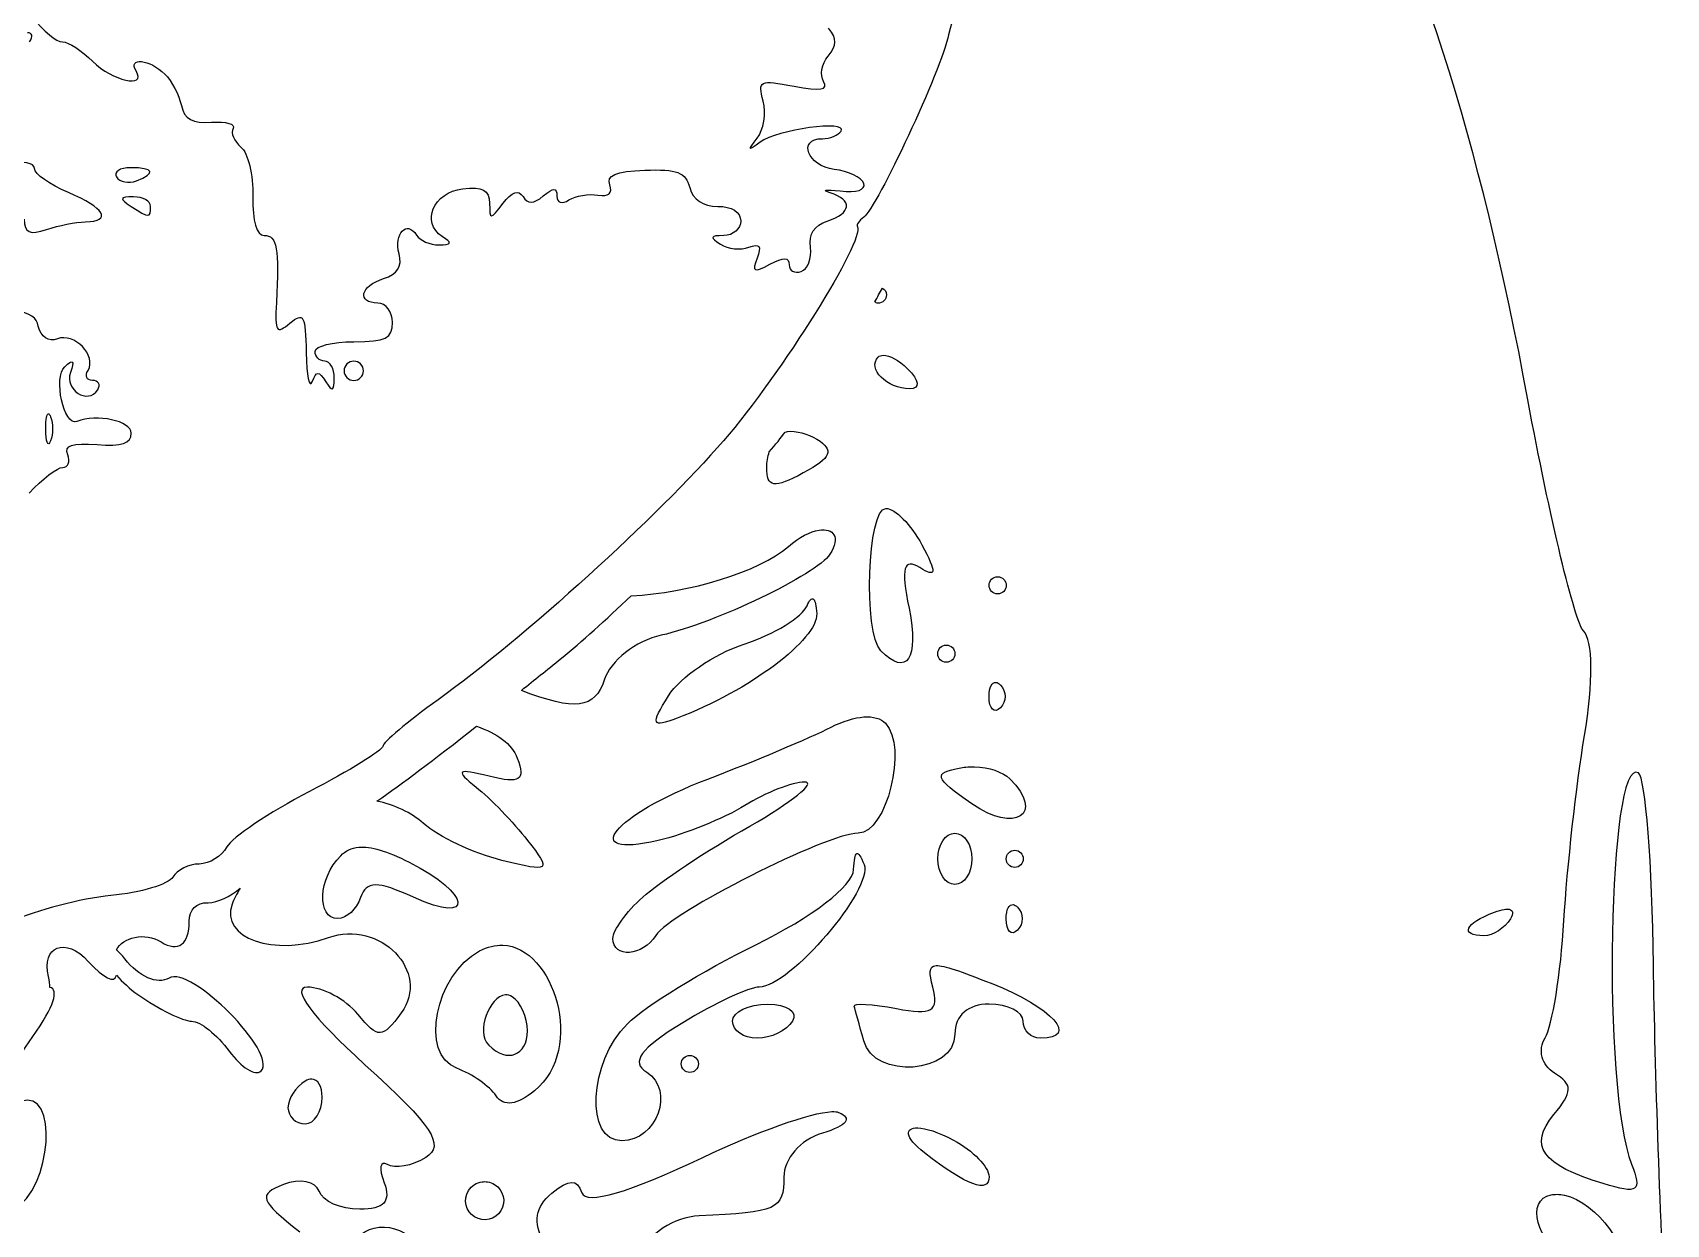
# Model space of a CAD drawing. Extents: x 3 to 91, y 4 to 114.
# Drawn here: x 75.3 to 89.6, y 37.19 to 47.62 of the extents above; entities that cross this region are included whole.
import ezdxf

# ---------------------------------------------------------------- set-up
doc = ezdxf.new("R2010")
doc.units = 0
doc.layers.add('Layer_1', color=7, linetype='CONTINUOUS')

msp = doc.modelspace()

# ---------------------------------------------------------------- linework, layer by layer
at = {"layer": 'Layer_1', "color": 7}
for points in [[(76.161759, 46.441928)], [(76.187595, 46.186647)], [(82.741203, 45.388246)], [(82.747921, 44.800167)], [(78.114095, 44.748492)], [(75.443973, 44.286505)], [(81.910244, 44.133026)], [(82.771175, 43.459682)], [(82.185681, 43.268479)], [(83.748892, 42.86075)], [(82.136588, 42.664382)], [(83.299823, 42.262337)], [(83.734941, 41.936259)], [(82.577389, 41.633436)], [(79.187931, 41.551788)], [(83.54787, 41.197804)], [(83.374755, 40.615927)], [(78.157503, 40.493454)], [(83.898755, 40.466583)], [(82.51641, 40.437127)], [(83.884801, 39.990643)], [(88.226137, 39.949818)], [(79.417375, 39.635625)], [(83.210941, 39.456309)], [(79.441145, 39.199475)], [(81.737646, 39.119378)], [(81.055, 38.670827)], [(77.746158, 38.463603)], [(82.297301, 38.17835)], [(83.04971, 38.03624)], [(79.237024, 37.563916)], [(88.594074, 37.450228)]]:
    msp.add_lwpolyline(points, close=True, dxfattribs=at)
for points in [[(83.54787, 41.197804), (83.54787, 41.197286)], [(78.157503, 40.493454), (78.157503, 40.492936)]]:
    msp.add_lwpolyline(points, dxfattribs=at)
for points in [[(88.389435, 44.410529), (87.967557, 46.696036), (87.440846, 48.341517), (86.570425, 50.092868)], [(75.304964, 47.755026), (75.396536, 47.638657), (75.513387, 47.543153), (75.564896, 47.543153)], [(83.451236, 47.881634), (83.410233, 47.881634), (83.351139, 47.757537), (83.319979, 47.606198)], [(75.277574, 47.542637), (75.310687, 47.596215), (75.299426, 47.62325), (75.258971, 47.62325)], [(82.265778, 47.419645), (82.344129, 47.514025), (82.344785, 47.571125), (82.268879, 47.662525)], [(75.564896, 47.543153), (75.616402, 47.543153), (75.734798, 47.466754), (75.827929, 47.373653)], [(83.319979, 47.606198), (83.257108, 47.300887), (82.69402, 46.090797), (82.57687, 46.009395)], [(75.827929, 47.373653), (75.999874, 47.201655), (76.304594, 47.133885), (76.208783, 47.288904)], [(76.208783, 47.288904), (76.131824, 47.413385), (76.329634, 47.392332), (76.459931, 47.262033)], [(82.225472, 47.196403), (82.191452, 47.251455), (82.209491, 47.351846), (82.265778, 47.419645)], [(76.459931, 47.262033), (76.521439, 47.200533), (76.586653, 47.076399), (76.605142, 46.986597)], [(81.697337, 47.024321), (81.649855, 47.205862), (81.664579, 47.212797), (81.96709, 47.156097)], [(81.96709, 47.156097), (82.203543, 47.111797), (82.271181, 47.122405), (82.225472, 47.196403)], [(76.605142, 46.986597), (76.629563, 46.867857), (76.702064, 46.828037), (76.870242, 46.839838)], [(81.645145, 46.700828), (81.701403, 46.773096), (81.724967, 46.918681), (81.697337, 47.024321)], [(76.870242, 46.839838), (76.997535, 46.848728), (77.082175, 46.824174), (77.058344, 46.785577)], [(77.058344, 46.785577), (77.034505, 46.747016), (77.065197, 46.673695), (77.126557, 46.622795)], [(82.378951, 46.763354), (82.44039, 46.862745), (81.817564, 46.776531), (81.66995, 46.66517)], [(82.215137, 46.696177), (82.282235, 46.696177), (82.356181, 46.726556), (82.378951, 46.763354)], [(77.126557, 46.622795), (77.187908, 46.571886), (77.23516, 46.377465), (77.231461, 46.190264)], [(81.66995, 46.66517), (81.563378, 46.584771), (81.55929, 46.590558), (81.645145, 46.700828)], [(82.319523, 46.426942), (82.086975, 46.454472), (81.993242, 46.696177), (82.215137, 46.696177)], [(75.31995, 46.435726), (75.31995, 46.485828), (75.219067, 46.502401), (75.082238, 46.475001)], [(75.616572, 46.224888), (75.453588, 46.292986), (75.31995, 46.387927), (75.31995, 46.435726)], [(76.161759, 46.441928), (76.06626, 46.441928), (76.010467, 46.405572), (76.037219, 46.361312)], [(76.037219, 46.361312), (76.064741, 46.316714), (76.143524, 46.301524), (76.211884, 46.327723)], [(76.211884, 46.327723), (76.386901, 46.394872), (76.366192, 46.441928), (76.161759, 46.441928)], [(80.354783, 46.292065), (80.322866, 46.375245), (80.405752, 46.410025), (80.66071, 46.420224)], [(80.66071, 46.420224), (80.943065, 46.431495), (81.019096, 46.40218), (81.053965, 46.268811)], [(82.57687, 46.304985), (82.559804, 46.357116), (82.443988, 46.412242), (82.319523, 46.426942)], [(75.764368, 45.967538), (76.003938, 45.97193), (75.935384, 46.091678), (75.616572, 46.224888)], [(76.187595, 46.186647), (76.060974, 46.185589), (76.057883, 46.173551), (76.16641, 46.103447)], [(76.335908, 46.103447), (76.335908, 46.150048), (76.269087, 46.187327), (76.187595, 46.186647)], [(77.231461, 46.190264), (77.227175, 45.970874), (77.26246, 45.849716), (77.33068, 45.849716)], [(78.888724, 45.839898), (78.696946, 45.961437), (78.810661, 46.227843), (79.067008, 46.257442)], [(79.067008, 46.257442), (79.243969, 46.277868), (79.300135, 46.248076), (79.302135, 46.130836)], [(79.420992, 46.13032), (79.498501, 46.232518), (79.55644, 46.25183), (79.59514, 46.18923)], [(79.59514, 46.18923), (79.637198, 46.12093), (79.685771, 46.122507), (79.77239, 46.194397)], [(79.77239, 46.194397), (79.863764, 46.270208), (79.891765, 46.269891), (79.891762, 46.193365)], [(79.891762, 46.193365), (79.891765, 46.134464), (79.935291, 46.120576), (79.997701, 46.159774)], [(79.997701, 46.159774), (80.055907, 46.195873), (80.170302, 46.215551), (80.251431, 46.202149)], [(80.251431, 46.202149), (80.345943, 46.186618), (80.382845, 46.218977), (80.354783, 46.292065)], [(81.053965, 46.268811), (81.081564, 46.163311), (81.170006, 46.103447), (81.298911, 46.103447)], [(82.283865, 46.221271), (82.202371, 46.246565), (82.241812, 46.254338), (82.371715, 46.238839)], [(82.258545, 45.97529), (82.471068, 46.042751), (82.483163, 46.16007), (82.283865, 46.221271)], [(82.371715, 46.238839), (82.518172, 46.22135), (82.596121, 46.246274), (82.57687, 46.304985)], [(76.16641, 46.103447), (76.326142, 46.000188), (76.335908, 46.000188), (76.335908, 46.103447)], [(79.302135, 46.130836), (79.304781, 45.982455), (79.308935, 45.982532), (79.420992, 46.13032)], [(81.298911, 46.103447), (81.421834, 46.103447), (81.50045, 46.054239), (81.50045, 45.976841)], [(75.228481, 45.991827), (75.233746, 45.870727), (75.275881, 45.851391), (75.425886, 45.901392)], [(75.425886, 45.901392), (75.530661, 45.936293), (75.682876, 45.966538), (75.764368, 45.967538)], [(78.510452, 45.688485), (78.464073, 45.865827), (78.578894, 45.988027), (78.663415, 45.851267)], [(82.522093, 45.924646), (82.590049, 45.811566), (81.85565, 44.637644), (81.35059, 44.051894)], [(81.50045, 45.976841), (81.50045, 45.906941), (81.434145, 45.848846), (81.352656, 45.848166)], [(82.110232, 45.744812), (82.093484, 45.861083), (82.143694, 45.938791), (82.258545, 45.97529)], [(82.57687, 46.009395), (82.53587, 45.980897), (82.511235, 45.942747), (82.522093, 45.924646)], [(77.33068, 45.849716), (77.442842, 45.849727), (77.463842, 45.733281), (77.437132, 45.261122)], [(78.663415, 45.851267), (78.692662, 45.803867), (78.781044, 45.765846), (78.859784, 45.766518)], [(78.859784, 45.766518), (78.971724, 45.767577), (78.977984, 45.783293), (78.888724, 45.839898)], [(81.352656, 45.848166), (81.232996, 45.847108), (81.227347, 45.832688), (81.323716, 45.771686)], [(81.323716, 45.771686), (81.389343, 45.730186), (81.500728, 45.718226), (81.571247, 45.74533)], [(81.571247, 45.74533), (81.664997, 45.781261), (81.68442, 45.755808), (81.644111, 45.650763)], [(78.375578, 45.471444), (78.497715, 45.510214), (78.539503, 45.577376), (78.510452, 45.688485)], [(81.644111, 45.650763), (81.597692, 45.529761), (81.615782, 45.521101), (81.756765, 45.596502)], [(81.756765, 45.596502), (81.877171, 45.661002), (81.924199, 45.659957), (81.924199, 45.591851)], [(82.029616, 45.532939), (82.087827, 45.552782), (82.124142, 45.648212), (82.110232, 45.744812)], [(78.32545, 45.256986), (78.136789, 45.256986), (78.171782, 45.406746), (78.375578, 45.471444)], [(81.924199, 45.591851), (81.924199, 45.540252), (81.971408, 45.51314), (82.029616, 45.532939)], [(82.672988, 45.267324), (82.697488, 45.309207), (82.7178, 45.34718), (82.741203, 45.388246)], [(82.776342, 45.330368), (82.776342, 45.289168), (82.74261, 45.255438), (82.701412, 45.255436)], [(82.741203, 45.388246), (82.760967, 45.374858), (82.776342, 45.355935), (82.776342, 45.330368)], [(75.353023, 45.055451), (75.314727, 45.20181), (75.214513, 45.214613), (74.105552, 45.214613)], [(77.437132, 45.261122), (77.422501, 45.002693), (77.436074, 44.982187), (77.555473, 45.081287)], [(77.555473, 45.081287), (77.675345, 45.180768), (77.691683, 45.151735), (77.697583, 44.822906)], [(78.452574, 45.088005), (78.452574, 45.182035), (78.396001, 45.256986), (78.32545, 45.256986)], [(82.701412, 45.255436), (82.690352, 45.255436), (82.682468, 45.262958), (82.672988, 45.267324)], [(75.520454, 44.944344), (75.442354, 44.914375), (75.378862, 44.956647), (75.353023, 45.055451)], [(78.114095, 44.918507), (78.396316, 44.918507), (78.452574, 44.946895), (78.452574, 45.088005)], [(75.788138, 44.667876), (75.867262, 44.795905), (75.668472, 45.001145), (75.520454, 44.944344)], [(77.775095, 44.833759), (77.775098, 44.880352), (77.927826, 44.918507), (78.114095, 44.918507)], [(75.584017, 44.699917), (75.658072, 44.767835), (75.670872, 44.75463), (75.634143, 44.649789)], [(77.697583, 44.822906), (77.701261, 44.619317), (77.724536, 44.504641), (77.749775, 44.568141)], [(77.859847, 44.749007), (77.813275, 44.749007), (77.775095, 44.787158), (77.775095, 44.833759)], [(82.980463, 44.507162), (82.780694, 44.507162), (82.604096, 44.684248), (82.703994, 44.784149)], [(82.703994, 44.784149), (82.714604, 44.795153), (82.729712, 44.799929), (82.747921, 44.800167)], [(82.747921, 44.800167), (82.802628, 44.800961), (82.885144, 44.757297), (82.958243, 44.683896)], [(75.689435, 44.219841), (75.577384, 44.175751), (75.482716, 44.607016), (75.584017, 44.699917)], [(75.634143, 44.649789), (75.580374, 44.496309), (75.789606, 44.363629), (75.872887, 44.498378)], [(75.827929, 44.57951), (75.775869, 44.57951), (75.758097, 44.619277), (75.788138, 44.667876)], [(77.749775, 44.568141), (77.788526, 44.665539), (77.807417, 44.665539), (77.869147, 44.568141)], [(77.943561, 44.600698), (77.944355, 44.682158), (77.906416, 44.749007), (77.859847, 44.749007)], [(78.114095, 44.748492), (78.067523, 44.748492), (78.029344, 44.71086), (78.029344, 44.664259)], [(78.029344, 44.664259), (78.029344, 44.617658), (78.067523, 44.57951), (78.114095, 44.57951)], [(78.198844, 44.664259), (78.198844, 44.71086), (78.160659, 44.748492), (78.114095, 44.748492)], [(78.114095, 44.57951), (78.160659, 44.57951), (78.198844, 44.617658), (78.198844, 44.664259)], [(82.958243, 44.683896), (83.065643, 44.576465), (83.074258, 44.507162), (82.980463, 44.507162)], [(75.872887, 44.498378), (75.900406, 44.542976), (75.879978, 44.57951), (75.827929, 44.57951)], [(77.869147, 44.568141), (77.926379, 44.47786), (77.942561, 44.484736), (77.943561, 44.600698)], [(88.876229, 42.388429), (88.799817, 42.464828), (88.580647, 43.374727), (88.389435, 44.410529)], [(75.418134, 44.15628), (75.418134, 44.243603), (75.428654, 44.292212), (75.443973, 44.286505)], [(75.443973, 44.286505), (75.44908, 44.284653), (75.454636, 44.276226), (75.46051, 44.261701)], [(75.46051, 44.261701), (75.484005, 44.20349), (75.484005, 44.108544), (75.46051, 44.050343)], [(76.166926, 44.117521), (76.166926, 44.225783), (75.866828, 44.289641), (75.689435, 44.219841)], [(75.46051, 44.050343), (75.437015, 43.992132), (75.418134, 44.039866), (75.418134, 44.15628)], [(75.867203, 44.017786), (76.083974, 44.000668), (76.166926, 44.028211), (76.166926, 44.117521)], [(81.35059, 44.051894), (80.784014, 43.394812), (79.597384, 42.317915), (78.851516, 41.783814)], [(81.750566, 43.954226), (81.806639, 44.02025), (81.851703, 44.076209), (81.890607, 44.12734)], [(81.890607, 44.12734), (81.897618, 44.128927), (81.902545, 44.132073), (81.910244, 44.133026)], [(81.910244, 44.133026), (81.983545, 44.140619), (82.084994, 44.115299), (82.167594, 44.064295)], [(82.167594, 44.064295), (82.322322, 43.968696), (82.295261, 43.901949), (82.048222, 43.76974)], [(75.567481, 43.817798), (75.614815, 43.817798), (75.633971, 43.867921), (75.61037, 43.929421)], [(75.61037, 43.929421), (75.578866, 44.011619), (75.647277, 44.035088), (75.867203, 44.017786)], [(81.728343, 43.819349), (81.728343, 43.864995), (81.737522, 43.910847), (81.750566, 43.954226)], [(75.273441, 43.593524), (75.387633, 43.716738), (75.52015, 43.817798), (75.567481, 43.817798)], [(82.048222, 43.76974), (81.789052, 43.631011), (81.728343, 43.64016), (81.728343, 43.819349)], [(82.726217, 42.212212), (82.570285, 42.368173), (82.609594, 43.459682), (82.771175, 43.459682)], [(82.771175, 43.459682), (82.850584, 43.459682), (82.991967, 43.316421), (83.085367, 43.14187)], [(81.917481, 43.125852), (82.013427, 43.2105), (82.110246, 43.256892), (82.185681, 43.268479)], [(82.185681, 43.268479), (82.311406, 43.287793), (82.377647, 43.211037), (82.280764, 43.058156)], [(80.541854, 42.69487), (81.041829, 42.71855), (81.664547, 42.902708), (81.917481, 43.125852)], [(82.280764, 43.058156), (82.168975, 42.881695), (81.27372, 42.451625), (80.804368, 42.349155)], [(83.085367, 43.14187), (83.218717, 42.892651), (83.21487, 42.849651), (83.067281, 42.94085)], [(83.067281, 42.94085), (82.92508, 43.02875), (82.902247, 42.941906), (82.973745, 42.5848)], [(83.673962, 42.78582), (83.673962, 42.827021), (83.707691, 42.86075), (83.748892, 42.86075)], [(83.748892, 42.711406), (83.707792, 42.711406), (83.673962, 42.74472), (83.673962, 42.78582)], [(83.748892, 42.86075), (83.789993, 42.86075), (83.823822, 42.826921), (83.823822, 42.78582)], [(83.823822, 42.78582), (83.823822, 42.744619), (83.790093, 42.711406), (83.748892, 42.711406)], [(79.931555, 42.148132), (80.104812, 42.288631), (80.318286, 42.481915), (80.541854, 42.69487)], [(81.530422, 42.271124), (81.793264, 42.357822), (82.041293, 42.509235), (82.081295, 42.607536)], [(82.081295, 42.607536), (82.102091, 42.658336), (82.121488, 42.676582), (82.136588, 42.664382)], [(82.136588, 42.664382), (82.151589, 42.652158), (82.162517, 42.609608), (82.165528, 42.538808)], [(82.165528, 42.538808), (82.176373, 42.311888), (81.576488, 41.861832), (80.944928, 41.623101)], [(82.973745, 42.5848), (83.062116, 42.14292), (82.955621, 41.982802), (82.726217, 42.212212)], [(80.804368, 42.349155), (80.581988, 42.300553), (80.359291, 42.125418), (80.305692, 41.956415)], [(88.885013, 41.470656), (88.963012, 41.939074), (88.959826, 42.30493), (88.876229, 42.388429)], [(80.868963, 41.818953), (80.969984, 41.980725), (81.267564, 42.184422), (81.530422, 42.271124)], [(83.224893, 42.187407), (83.224893, 42.228507), (83.258625, 42.262337), (83.299823, 42.262337)], [(83.299823, 42.112477), (83.258725, 42.112477), (83.224893, 42.146307), (83.224893, 42.187407)], [(83.299823, 42.262337), (83.340923, 42.262337), (83.374755, 42.228507), (83.374755, 42.187407)], [(83.374755, 42.187407), (83.374755, 42.146307), (83.341024, 42.112477), (83.299823, 42.112477)], [(79.58067, 41.866496), (79.700116, 41.962514), (79.794192, 42.036745), (79.931555, 42.148132)], [(80.305692, 41.956415), (80.226738, 41.707371), (80.047996, 41.682479), (79.58067, 41.866496)], [(83.673962, 41.81327), (83.673962, 41.895561), (83.699151, 41.94126), (83.734941, 41.936259)], [(83.734941, 41.936259), (83.746926, 41.934407), (83.759997, 41.92671), (83.773697, 41.913005)], [(83.773697, 41.913005), (83.828497, 41.858106), (83.828497, 41.768434), (83.773697, 41.713536)], [(78.851516, 41.783814), (78.585509, 41.593325), (78.367826, 41.409789), (78.367826, 41.376089)], [(80.944928, 41.623101), (80.719389, 41.5379), (80.709475, 41.563604), (80.868963, 41.818953)], [(83.773697, 41.713536), (83.718896, 41.658605), (83.673962, 41.703481), (83.673962, 41.81327)], [(82.292649, 41.54507), (82.39712, 41.598169), (82.495188, 41.627435), (82.577389, 41.633436)], [(82.577389, 41.633436), (82.659597, 41.63923), (82.725957, 41.620947), (82.767558, 41.578143)], [(78.317182, 40.896531), (78.538434, 41.050215), (78.809492, 41.252179), (79.187931, 41.551788)], [(79.187931, 41.551788), (79.368768, 41.492391), (79.496051, 41.399819), (79.545015, 41.272218)], [(81.21158, 41.089283), (81.61942, 41.244932), (82.105801, 41.450169), (82.292649, 41.54507)], [(82.767558, 41.578143), (82.965207, 41.374591), (82.777424, 40.615927), (82.52933, 40.615927)], [(88.705178, 39.850599), (88.73269, 40.313069), (88.813512, 41.042134), (88.885013, 41.470656)], [(78.367826, 41.376089), (78.367826, 41.342407), (78.078985, 41.164557), (77.725486, 40.980245)], [(79.300069, 41.114088), (79.017327, 41.185358), (78.998097, 41.169319), (79.185346, 41.01952)], [(79.545015, 41.272218), (79.619265, 41.078689), (79.569092, 41.046288), (79.300069, 41.114088)], [(83.523584, 40.872758), (83.190793, 41.106198), (83.180382, 41.140601), (83.427982, 41.188502)], [(83.427982, 41.188502), (83.466172, 41.196492), (83.50697, 41.198783), (83.54787, 41.197804)], [(83.54787, 41.197286), (83.67043, 41.193635), (83.794279, 41.153968), (83.856379, 41.091868)], [(89.357336, 41.143028), (89.089975, 41.308247), (89.037696, 38.36998), (89.296358, 37.71843)], [(80.778532, 40.552364), (80.072221, 40.388034), (80.382598, 40.772884), (81.21158, 41.089283)], [(82.060107, 41.063446), (81.954327, 41.064502), (81.718408, 40.971959), (81.536108, 40.858288)], [(81.578999, 40.677422), (81.94939, 40.888681), (82.165895, 41.062446), (82.060107, 41.063446)], [(83.856379, 41.091868), (84.16545, 40.782758), (83.900562, 40.608329), (83.523584, 40.872758)], [(89.48911, 39.460958), (89.477759, 40.348238), (89.418434, 41.105227), (89.357336, 41.143028)], [(77.725486, 40.980245), (77.371995, 40.795937), (77.046494, 40.577621), (77.002533, 40.495521)], [(78.724394, 40.702227), (78.62345, 40.793127), (78.459742, 40.868303), (78.317182, 40.896531)], [(79.185346, 41.01952), (79.308816, 40.920719), (79.510955, 40.711087), (79.634415, 40.553398)], [(81.536108, 40.858288), (81.353807, 40.744629), (81.012942, 40.606865), (80.778532, 40.552364)], [(79.409622, 40.378215), (79.162692, 40.439416), (78.854344, 40.585185), (78.724394, 40.702227)], [(80.643655, 40.057305), (80.787697, 40.187064), (81.208609, 40.466173), (81.578999, 40.677422)], [(82.52933, 40.615927), (82.256867, 40.615927), (80.88156, 39.921031), (80.75786, 39.720892)], [(83.224893, 40.391651), (83.224893, 40.515111), (83.292454, 40.615927), (83.374755, 40.615927)], [(83.374755, 40.615927), (83.457115, 40.615927), (83.524615, 40.515111), (83.524615, 40.391651)], [(77.002533, 40.495521), (76.958578, 40.413392), (76.849869, 40.346177), (76.760688, 40.346177)], [(77.999888, 40.41904), (78.04346, 40.462541), (78.094201, 40.487454), (78.157503, 40.493454)], [(78.157503, 40.492936), (78.262963, 40.502937), (78.402534, 40.459895), (78.598301, 40.362195)], [(79.634415, 40.553398), (79.847394, 40.281417), (79.835572, 40.272607), (79.409622, 40.378215)], [(83.823822, 40.391651), (83.823822, 40.432751), (83.857554, 40.466583), (83.898755, 40.466583)], [(83.898755, 40.466583), (83.939853, 40.466583), (83.973169, 40.432751), (83.973169, 40.391651)], [(76.760688, 40.346177), (76.671505, 40.346177), (76.567968, 40.294453), (76.530728, 40.231453)], [(77.975083, 39.86817), (77.786475, 39.86817), (77.802403, 40.22154), (77.999888, 40.41904)], [(78.598301, 40.362195), (79.145312, 40.089356), (79.179498, 39.807885), (78.63551, 40.055754)], [(82.579971, 40.342041), (82.66473, 40.129771), (81.930072, 39.269722), (81.663232, 39.268722)], [(82.48902, 40.297083), (82.493227, 40.383533), (82.50172, 40.430126), (82.51641, 40.437127)], [(82.51641, 40.437127), (82.5312, 40.44443), (82.551872, 40.412442), (82.579971, 40.342041)], [(83.374755, 40.167377), (83.292396, 40.167377), (83.224893, 40.26818), (83.224893, 40.391651)], [(83.524615, 40.391651), (83.524615, 40.26818), (83.457054, 40.167377), (83.374755, 40.167377)], [(83.898755, 40.316721), (83.857654, 40.316721), (83.823822, 40.35055), (83.823822, 40.391651)], [(83.973169, 40.391651), (83.973169, 40.350452), (83.939953, 40.316721), (83.898755, 40.316721)], [(76.530728, 40.231453), (76.493054, 40.167715), (76.252183, 40.096109), (75.98761, 40.069708)], [(78.63551, 40.055754), (78.319798, 40.199696), (78.222839, 40.199404), (78.174039, 40.053172)], [(81.632226, 39.639242), (82.125205, 39.880433), (82.48202, 40.154484), (82.48902, 40.297083)], [(75.98761, 40.069708), (75.726096, 40.043568), (75.334579, 39.941232), (75.117377, 39.842331)], [(76.840788, 40.007695), (76.919938, 40.007695), (77.035588, 40.062454), (77.119839, 40.133785)], [(77.119839, 40.133785), (77.089065, 40.085425), (77.064668, 40.038316), (77.049042, 39.99426)], [(78.174039, 40.053172), (78.14007, 39.95127), (78.050484, 39.86817), (77.975083, 39.86817)], [(80.381657, 39.695053), (80.381657, 39.764654), (80.499605, 39.927564), (80.643655, 40.057305)], [(76.674905, 39.843365), (76.674905, 39.950204), (76.73288, 40.007695), (76.840788, 40.007695)], [(77.049042, 39.99426), (76.943092, 39.695289), (77.415625, 39.531747), (77.891885, 39.702287)], [(83.823822, 39.867651), (83.823822, 39.949942), (83.849011, 39.995644), (83.884801, 39.990643)], [(83.884801, 39.990643), (83.896813, 39.988791), (83.909857, 39.981094), (83.92356, 39.967389)], [(83.92356, 39.967389), (83.978357, 39.912588), (83.978357, 39.822818), (83.92356, 39.767917)], [(88.00548, 39.718307), (87.79017, 39.718307), (87.837181, 39.825514), (88.09643, 39.925013)], [(88.09643, 39.925013), (88.129731, 39.937819), (88.158713, 39.945307), (88.182213, 39.949302)], [(88.182213, 39.949302), (88.199861, 39.951948), (88.214577, 39.952146), (88.226137, 39.949818)], [(88.226137, 39.949818), (88.260829, 39.942806), (88.266975, 39.913803), (88.237506, 39.866101)], [(76.037219, 39.594284), (76.093158, 39.704091), (76.282658, 39.754127), (76.428409, 39.664047)], [(76.428409, 39.664047), (76.577308, 39.572027), (76.674905, 39.643039), (76.674905, 39.843365)], [(77.891885, 39.702287), (78.344124, 39.864217), (78.791794, 39.401495), (78.529573, 39.042898)], [(83.92356, 39.767917), (83.868658, 39.712987), (83.823822, 39.757863), (83.823822, 39.867651)], [(88.237506, 39.866101), (88.187246, 39.784712), (88.082979, 39.718307), (88.00548, 39.718307)], [(88.539814, 38.823788), (88.603054, 38.926108), (88.677677, 39.388128), (88.705178, 39.850599)], [(75.442423, 39.361223), (75.375573, 39.627563), (75.594347, 39.711031), (75.79072, 39.494031)], [(79.215318, 39.584981), (79.285168, 39.622383), (79.353073, 39.637625), (79.417375, 39.635625)], [(79.417375, 39.635625), (79.867624, 39.619856), (80.143124, 38.732091), (79.696944, 38.361802)], [(80.75786, 39.720892), (80.643919, 39.53648), (80.381657, 39.518674), (80.381657, 39.695053)], [(80.509813, 38.948327), (80.662573, 39.101098), (81.167665, 39.411952), (81.632226, 39.639242)], [(75.79072, 39.494031), (75.929838, 39.340271), (76.020381, 39.299623), (76.036185, 39.372076)], [(76.111634, 39.516253), (76.084366, 39.55225), (76.061421, 39.570821), (76.037219, 39.594284)], [(76.497139, 39.347787), (76.398429, 39.286788), (76.229291, 39.361043), (76.111634, 39.516253)], [(77.302774, 38.5344), (77.455114, 38.686739), (76.685218, 39.464016), (76.497139, 39.347787)], [(79.015848, 38.557654), (78.688429, 38.678095), (78.823959, 39.375532), (79.215318, 39.584981)], [(83.210941, 39.456309), (83.27909, 39.460807), (83.42265, 39.408025), (83.693081, 39.301795)], [(89.601248, 36.257536), (89.551009, 37.132196), (89.50041, 38.57368), (89.48911, 39.460958)], [(75.455342, 39.26614), (75.45552, 39.292844), (75.451974, 39.323112), (75.442423, 39.361223)], [(76.036185, 39.372076), (76.090141, 39.312804), (76.152826, 39.253506), (76.224804, 39.203092)], [(83.182001, 39.268206), (83.1501, 39.390216), (83.14274, 39.451308), (83.210941, 39.456309)], [(75.303929, 38.834641), (75.495826, 39.104199), (75.532966, 39.244452), (75.455342, 39.26614)], [(76.224804, 39.203092), (76.407734, 39.074968), (76.619043, 38.970034), (76.694542, 38.970034)], [(77.707918, 39.268206), (77.556716, 39.267677), (77.747909, 39.010259), (78.21228, 38.589177)], [(78.149235, 39.03101), (78.040605, 39.16191), (77.841876, 39.268465), (77.707918, 39.268206)], [(79.441145, 39.199475), (79.303905, 39.187728), (79.17686, 38.878255), (79.294902, 38.760227)], [(79.499538, 39.184489), (79.48025, 39.196501), (79.460745, 39.201486), (79.441145, 39.199475)], [(79.63338, 38.886317), (79.63338, 39.004927), (79.573238, 39.138989), (79.499538, 39.184489)], [(81.663232, 39.268722), (81.57575, 39.268457), (81.274297, 39.12758), (80.992987, 38.95608)], [(82.863676, 39.080619), (83.175995, 39.020921), (83.237201, 39.057018), (83.182001, 39.268206)], [(83.693081, 39.301795), (84.229722, 39.090996), (84.471509, 38.820171), (84.123029, 38.820171)], [(78.529573, 39.042898), (78.362822, 38.814837), (78.329355, 38.813983), (78.149235, 39.03101)], [(81.429137, 38.970034), (81.429137, 39.052372), (81.568165, 39.119378), (81.737646, 39.119378)], [(81.737646, 39.119378), (81.907136, 39.119378), (82.004037, 39.052433), (81.953136, 38.970034)], [(82.494188, 39.099741), (82.484689, 39.12994), (82.650935, 39.121339), (82.863676, 39.080619)], [(82.57687, 38.798983), (82.540971, 38.934043), (82.504189, 39.069541), (82.494188, 39.099741)], [(83.673962, 39.119378), (83.488722, 39.119378), (83.374814, 39.019985), (83.374755, 38.857896)], [(83.973169, 38.970034), (83.973169, 39.052372), (83.838591, 39.119378), (83.673962, 39.119378)], [(76.694542, 38.970034), (76.770041, 38.970034), (76.917975, 38.851942), (77.023205, 38.708033)], [(80.461238, 37.922551), (80.135978, 37.922551), (80.168373, 38.606877), (80.509813, 38.948327)], [(80.992987, 38.95608), (80.620358, 38.728919), (80.534562, 38.611531), (80.677762, 38.523031)], [(81.645145, 38.820171), (81.526535, 38.820171), (81.429137, 38.887733), (81.429137, 38.970034)], [(81.953136, 38.970034), (81.902275, 38.887772), (81.763755, 38.820171), (81.645145, 38.820171)], [(84.123029, 38.820171), (84.04077, 38.820171), (83.973169, 38.887733), (83.973169, 38.970034)], [(75.196442, 38.267234), (74.912153, 38.158144), (74.94481, 38.33034), (75.303929, 38.834641)], [(79.294902, 38.760227), (79.45548, 38.599636), (79.63338, 38.665938), (79.63338, 38.886317)], [(83.374755, 38.857896), (83.374615, 38.508704), (82.667971, 38.456475), (82.57687, 38.798983)], [(88.621464, 38.516313), (88.510363, 38.585015), (88.474813, 38.718637), (88.539814, 38.823788)], [(77.023205, 38.708033), (77.128435, 38.564094), (77.254475, 38.4861), (77.302774, 38.5344)], [(80.980586, 38.595895), (80.980586, 38.637095), (81.013799, 38.670827), (81.055, 38.670827)], [(81.055, 38.670827), (81.0961, 38.670827), (81.12993, 38.636995), (81.12993, 38.595895)], [(77.746158, 38.463603), (77.728246, 38.464397), (77.708881, 38.458735), (77.68828, 38.446035)], [(77.837624, 38.305475), (77.837624, 38.401704), (77.799858, 38.461603), (77.746158, 38.463603)], [(78.21228, 38.589177), (78.80501, 38.051729), (78.915592, 37.882657), (78.743513, 37.776308)], [(79.360529, 38.316844), (79.30508, 38.399844), (79.149717, 38.508455), (79.015848, 38.557654)], [(80.677762, 38.523031), (80.926812, 38.369112), (80.765768, 37.922551), (80.461238, 37.922551)], [(81.055, 38.520965), (81.0139, 38.520965), (80.980586, 38.554794), (80.980586, 38.595895)], [(81.12993, 38.595895), (81.12993, 38.554696), (81.096201, 38.520965), (81.055, 38.520965)], [(88.617845, 38.152511), (88.783265, 38.352012), (88.783588, 38.416235), (88.621464, 38.516313)], [(75.133913, 37.318454), (75.476716, 37.501925), (75.535763, 38.397444), (75.196442, 38.267234)], [(77.68828, 38.446035), (77.605921, 38.395134), (77.538418, 38.290372), (77.538418, 38.212974)], [(79.696944, 38.361802), (79.544663, 38.235402), (79.42563, 38.219342), (79.360529, 38.316844)], [(77.538418, 38.212974), (77.538418, 38.135594), (77.605979, 38.071895), (77.68828, 38.071895)], [(77.68828, 38.071895), (77.770629, 38.071895), (77.837624, 38.177154), (77.837624, 38.305475)], [(81.164037, 37.775273), (81.644328, 38.004694), (82.115201, 38.170349), (82.297301, 38.17835)], [(82.297301, 38.17835), (82.323309, 38.179409), (82.34333, 38.177017), (82.356729, 38.172148)], [(82.356729, 38.172148), (82.482218, 38.120748), (82.43182, 38.055631), (82.215137, 37.989732)], [(83.109138, 37.817131), (82.930068, 37.955841), (82.93433, 38.03924), (83.04971, 38.03624)], [(83.04971, 38.03624), (83.11894, 38.034123), (83.228086, 38.00087), (83.361836, 37.929269)], [(89.047792, 37.548414), (88.509664, 37.711504), (88.390647, 37.878763), (88.617845, 38.152511)], [(82.215137, 37.989732), (82.021375, 37.93083), (81.878206, 37.767458), (81.878206, 37.605258)], [(83.361836, 37.929269), (83.533495, 37.837369), (83.673962, 37.693176), (83.673962, 37.608874)], [(78.408651, 37.714811), (78.34395, 37.754813), (78.331228, 37.683378), (78.380227, 37.555648)], [(78.743513, 37.776308), (78.624064, 37.702508), (78.473349, 37.674816), (78.408651, 37.714811)], [(80.109837, 37.466764), (80.145619, 37.359531), (80.529016, 37.472082), (81.164037, 37.775273)], [(83.673962, 37.608874), (83.673962, 37.457736), (83.481827, 37.528462), (83.109138, 37.817131)], [(81.878206, 37.605258), (81.878206, 37.322529), (81.818151, 37.295227), (81.136132, 37.265228)], [(89.296358, 37.71843), (89.391658, 37.478419), (89.356805, 37.454715), (89.047792, 37.548414)], [(77.499146, 37.540146), (77.272284, 37.453045), (77.289569, 37.401931), (77.640737, 37.1257)], [(77.810753, 37.481234), (77.781734, 37.568234), (77.641555, 37.594746), (77.499146, 37.540146)], [(78.166287, 37.323106), (77.999716, 37.323106), (77.839754, 37.394234), (77.810753, 37.481234)], [(78.380227, 37.555648), (78.442679, 37.392908), (78.378904, 37.323106), (78.166287, 37.323106)], [(79.17191, 37.25696), (79.093911, 37.305159), (79.06945, 37.408402), (79.117649, 37.486401)], [(79.117649, 37.486401), (79.144769, 37.530277), (79.189381, 37.557379), (79.237024, 37.563916)], [(79.237024, 37.563916), (79.252899, 37.566033), (79.269031, 37.565782), (79.285083, 37.5634)], [(79.285083, 37.5634), (79.306488, 37.560093), (79.327594, 37.552238), (79.347093, 37.540146)], [(79.347093, 37.540146), (79.425093, 37.491947), (79.449553, 37.388701), (79.401354, 37.310702)], [(79.780142, 37.030098), (79.682503, 37.2126), (79.702894, 37.344235), (79.846804, 37.463666)], [(79.846804, 37.463666), (79.999154, 37.590015), (80.068438, 37.591018), (80.109837, 37.466764)], [(88.774941, 36.867835), (88.449752, 37.041875), (88.369914, 37.408333), (88.594074, 37.450228)], [(88.594074, 37.450228), (88.626094, 37.456234), (88.664197, 37.456125), (88.708795, 37.447129)], [(88.708795, 37.447129), (88.991055, 37.391519), (89.321946, 36.935282), (89.181635, 36.794971)], [(78.102208, 36.991858), (78.183347, 37.235219), (78.576799, 37.223519), (78.6722, 36.974806)], [(79.401354, 37.310702), (79.353144, 37.232703), (79.249912, 37.208758), (79.17191, 37.25696)], [(81.136132, 37.265228), (80.914011, 37.255227), (80.700056, 37.113865), (80.597146, 36.909176)]]:
    msp.add_open_spline(points, degree=3, dxfattribs=at)

doc.saveas('drawing.dxf')
